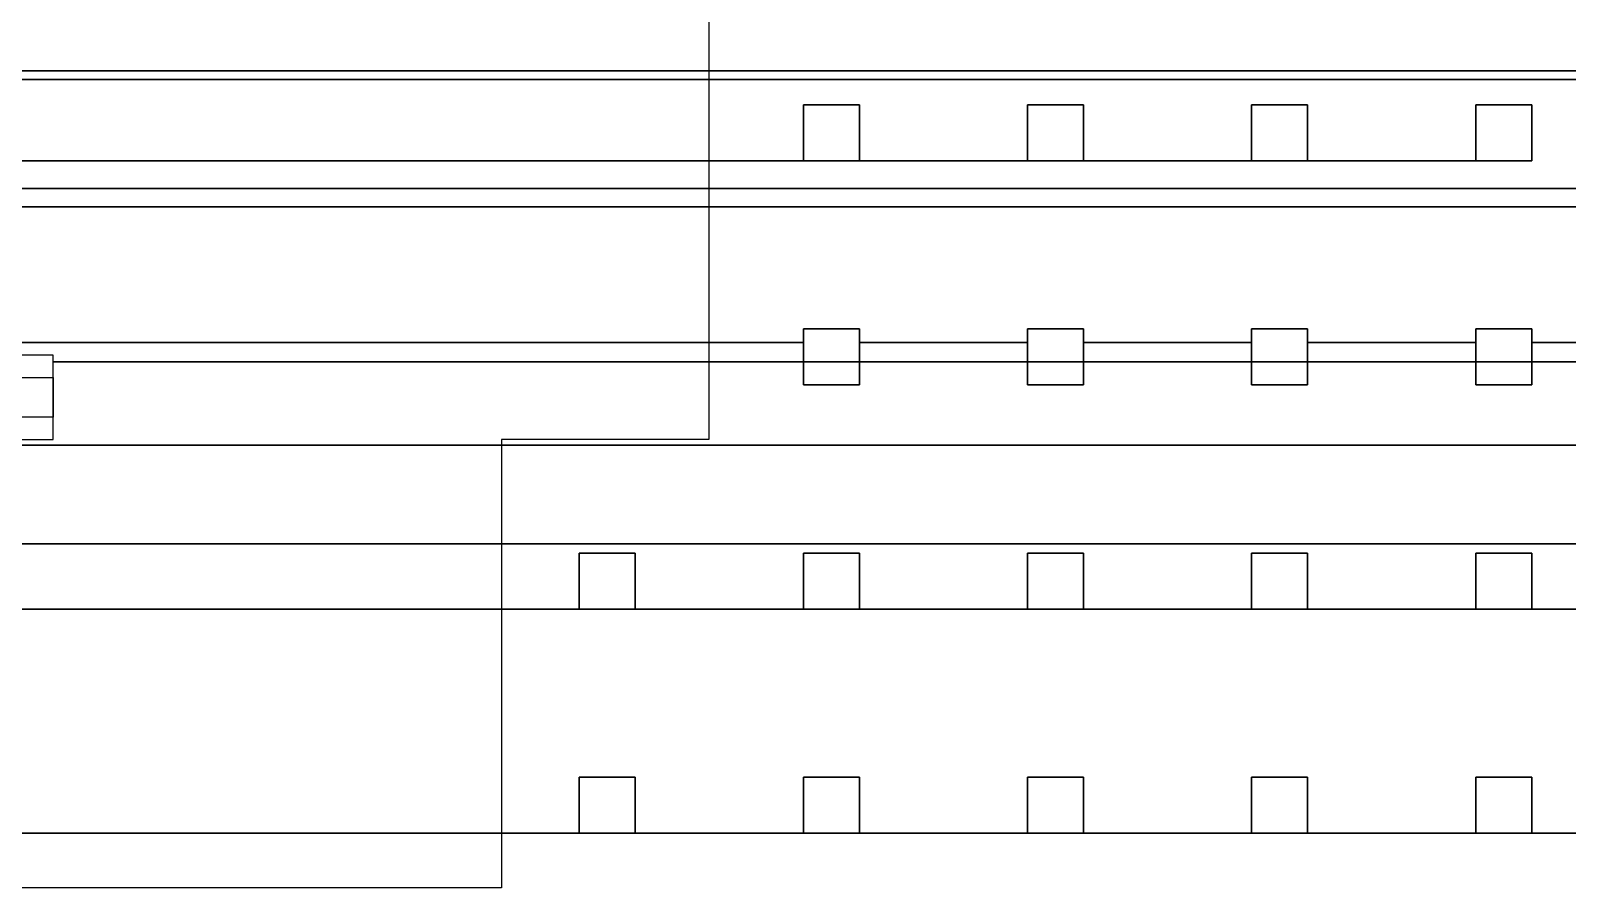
# Model space of a CAD drawing. Extents: x -3500 to 3500, y -3500 to 3500.
# Drawn here: x -407 to 278, y 1114 to 1496 of the extents above; entities that cross this region are included whole.
import ezdxf

# ---------------------------------------------------------------- set-up
doc = ezdxf.new("R2010")
doc.units = 0
for name, color, linetype in [('L5D0', 3, 'CONTINUOUS'), ('L5D100', 7, 'CONTINUOUS'), ('L5D101', 6, 'CONTINUOUS'), ('L5D11', 2, 'CONTINUOUS'), ('L5D99', 4, 'CONTINUOUS')]:
    doc.layers.add(name, color=color, linetype=linetype)

# ---------------------------------------------------------------- blocks, each defined once
blk = doc.blocks.new('ground_main_5')
at = {"layer": 'L5D0'}
for points in [[(616.334, 1477.758), (-1737.3425, 1477.758)], [(-1737.3425, 1477.758), (616.334, 1477.758)], [(1501.8975, 1417.061), (-1748.597, 1417.061)], [(-1748.597, 1417.061), (1501.8975, 1417.061)], [(1508.613, 1347.8275), (-397.147, 1347.8275), (-397.147, 1350.865), (-1672.9055, 1350.865)], [(-1672.9055, 1313.135), (-397.147, 1313.135), (-397.147, 1347.8275), (1508.613, 1347.8275)], [(1411.057, 1266.59), (-2334.91, 1266.59)], [(-2334.91, 1266.59), (853.4365, 1266.59)]]:
    blk.add_lwpolyline(points, dxfattribs=at)
blk = doc.blocks.new('TOP_main_5_Cheese_diff')
at = {"layer": 'L5D101'}
for points in [[(-62.5, 1437.5), (-62.5, 1462.5), (-37.5, 1462.5), (-37.5, 1437.5)], [(37.5, 1437.5), (37.5, 1462.5), (62.5, 1462.5), (62.5, 1437.5)], [(137.5, 1437.5), (137.5, 1462.5), (162.5, 1462.5), (162.5, 1437.5)], [(237.5, 1437.5), (237.5, 1462.5), (262.5, 1462.5), (262.5, 1437.5)], [(-62.5, 1337.5), (-62.5, 1362.5), (-37.5, 1362.5), (-37.5, 1337.5)], [(37.5, 1337.5), (37.5, 1362.5), (62.5, 1362.5), (62.5, 1337.5)], [(137.5, 1337.5), (137.5, 1362.5), (162.5, 1362.5), (162.5, 1337.5)], [(237.5, 1337.5), (237.5, 1362.5), (262.5, 1362.5), (262.5, 1337.5)], [(-162.5, 1237.5), (-162.5, 1262.5), (-137.5, 1262.5), (-137.5, 1237.5)], [(-62.5, 1237.5), (-62.5, 1262.5), (-37.5, 1262.5), (-37.5, 1237.5)], [(37.5, 1237.5), (37.5, 1262.5), (62.5, 1262.5), (62.5, 1237.5)], [(137.5, 1237.5), (137.5, 1262.5), (162.5, 1262.5), (162.5, 1237.5)], [(237.5, 1237.5), (237.5, 1262.5), (262.5, 1262.5), (262.5, 1237.5)], [(-162.5, 1137.5), (-162.5, 1162.5), (-137.5, 1162.5), (-137.5, 1137.5)], [(-62.5, 1137.5), (-62.5, 1162.5), (-37.5, 1162.5), (-37.5, 1137.5)], [(37.5, 1137.5), (37.5, 1162.5), (62.5, 1162.5), (62.5, 1137.5)], [(137.5, 1137.5), (137.5, 1162.5), (162.5, 1162.5), (162.5, 1137.5)], [(237.5, 1137.5), (237.5, 1162.5), (262.5, 1162.5), (262.5, 1137.5)]]:
    blk.add_lwpolyline(points, close=True, dxfattribs=at)
blk = doc.blocks.new('TOP_main_5_Cheese_100')
at = {"layer": 'L5D100'}
for points in [[(1433.5505, 1473.826), (-1739.6825, 1473.826)], [(-1749.275, 1437.5), (-62.5, 1437.5), (-37.5, 1437.5), (37.5, 1437.5), (62.5, 1437.5), (137.5, 1437.5), (162.5, 1437.5), (237.5, 1437.5), (262.5, 1437.5), (262.5, 1462.5), (237.5, 1462.5), (237.5, 1437.5), (162.5, 1437.5), (162.5, 1462.5), (137.5, 1462.5), (137.5, 1437.5), (62.5, 1437.5), (62.5, 1462.5), (37.5, 1462.5), (37.5, 1437.5), (-37.5, 1437.5), (-37.5, 1462.5), (-62.5, 1462.5), (-62.5, 1437.5), (-1749.275, 1437.5)], [(-1739.6825, 1473.826), (1433.5505, 1473.826)], [(1497.868, 1425.209), (-1749.2515, 1425.209)], [(-1749.2515, 1425.209), (1497.868, 1425.209)], [(1509.807, 1356.3985), (262.5, 1356.3985), (262.5, 1362.5), (237.5, 1362.5), (237.5, 1356.3985), (162.5, 1356.3985), (162.5, 1362.5), (137.5, 1362.5), (137.5, 1356.3985), (62.5, 1356.3985), (62.5, 1362.5), (37.5, 1362.5), (37.5, 1356.3985), (-37.5, 1356.3985), (-37.5, 1362.5), (-62.5, 1362.5), (-62.5, 1356.3985), (-1701.4465, 1356.3985)], [(-1672.9055, 1313.135), (-397.147, 1313.135), (-397.147, 1350.865), (-1672.9055, 1350.865)], [(-1701.4465, 1356.3985), (-62.5, 1356.3985), (-62.5, 1337.5), (-37.5, 1337.5), (-37.5, 1356.3985), (37.5, 1356.3985), (37.5, 1337.5), (62.5, 1337.5), (62.5, 1356.3985), (137.5, 1356.3985), (137.5, 1337.5), (162.5, 1337.5), (162.5, 1356.3985), (237.5, 1356.3985), (237.5, 1337.5), (262.5, 1337.5), (262.5, 1356.3985), (1509.807, 1356.3985)], [(1493.5335, 1310.674), (-2334.91, 1310.674)], [(-2334.91, 1310.674), (1493.5335, 1310.674)], [(337.5, 1237.5), (262.5, 1237.5), (262.5, 1262.5), (237.5, 1262.5), (237.5, 1237.5), (162.5, 1237.5), (162.5, 1262.5), (137.5, 1262.5), (137.5, 1237.5), (62.5, 1237.5), (62.5, 1262.5), (37.5, 1262.5), (37.5, 1237.5), (-37.5, 1237.5), (-37.5, 1262.5), (-62.5, 1262.5), (-62.5, 1237.5), (-137.5, 1237.5), (-137.5, 1262.5), (-162.5, 1262.5), (-162.5, 1237.5), (-2037.5, 1237.5)], [(-2037.5, 1137.5), (-162.5, 1137.5), (-137.5, 1137.5), (-62.5, 1137.5), (-37.5, 1137.5), (37.5, 1137.5), (62.5, 1137.5), (137.5, 1137.5), (162.5, 1137.5), (237.5, 1137.5), (262.5, 1137.5), (337.5, 1137.5)], [(337.5, 1137.5), (262.5, 1137.5), (262.5, 1162.5), (237.5, 1162.5), (237.5, 1137.5), (162.5, 1137.5), (162.5, 1162.5), (137.5, 1162.5), (137.5, 1137.5), (62.5, 1137.5), (62.5, 1162.5), (37.5, 1162.5), (37.5, 1137.5), (-37.5, 1137.5), (-37.5, 1162.5), (-62.5, 1162.5), (-62.5, 1137.5), (-137.5, 1137.5), (-137.5, 1162.5), (-162.5, 1162.5), (-162.5, 1137.5), (-2037.5, 1137.5)], [(-2334.91, 1237.5), (853.4365, 1237.5)]]:
    blk.add_lwpolyline(points, dxfattribs=at)
blk = doc.blocks.new('TOP_main_5')
at = {"layer": 'L5D11'}
blk.add_lwpolyline([(-418.7755, 1323.135), (-418.7755, 1340.865), (-397.147, 1340.865), (-397.147, 1323.135)], close=True, dxfattribs=at)
for name in ['ground_main_5', 'TOP_main_5_Cheese_100', 'TOP_main_5_Cheese_diff']:
    blk.add_blockref(name, (0, 0))
blk = doc.blocks.new('TOP_main_5_NoCheese_99')
at = {"layer": 'L5D99'}
blk.add_lwpolyline([(305.585, 1876.91), (-104.6725, 1876.91), (-104.6725, 1313.135), (-197.147, 1313.135), (-197.147, 1113.135), (-1987.009, 1113.135), (-1987.009, 1513.135), (-2134.91, 1513.135), (-2134.91, 1035.82), (-334.901, 1035.82), (-334.901, 413.18), (-592.5135, 413.18), (-592.5135, 213.18), (-1856.7805, 213.18), (-1856.7805, 613.18), (-2134.91, 613.18), (-2134.91, 143.91), (-1520.177, 143.91), (-73.4195, 143.91), (-73.4195, -588.91)], dxfattribs=at)
blk = doc.blocks.new('TOP_main')
for name in ['TOP_main_5', 'TOP_main_5_NoCheese_99']:
    blk.add_blockref(name, (0, 0))

msp = doc.modelspace()

# ---------------------------------------------------------------- block references
msp.add_blockref('TOP_main', (0, 0))

doc.saveas('drawing.dxf')
